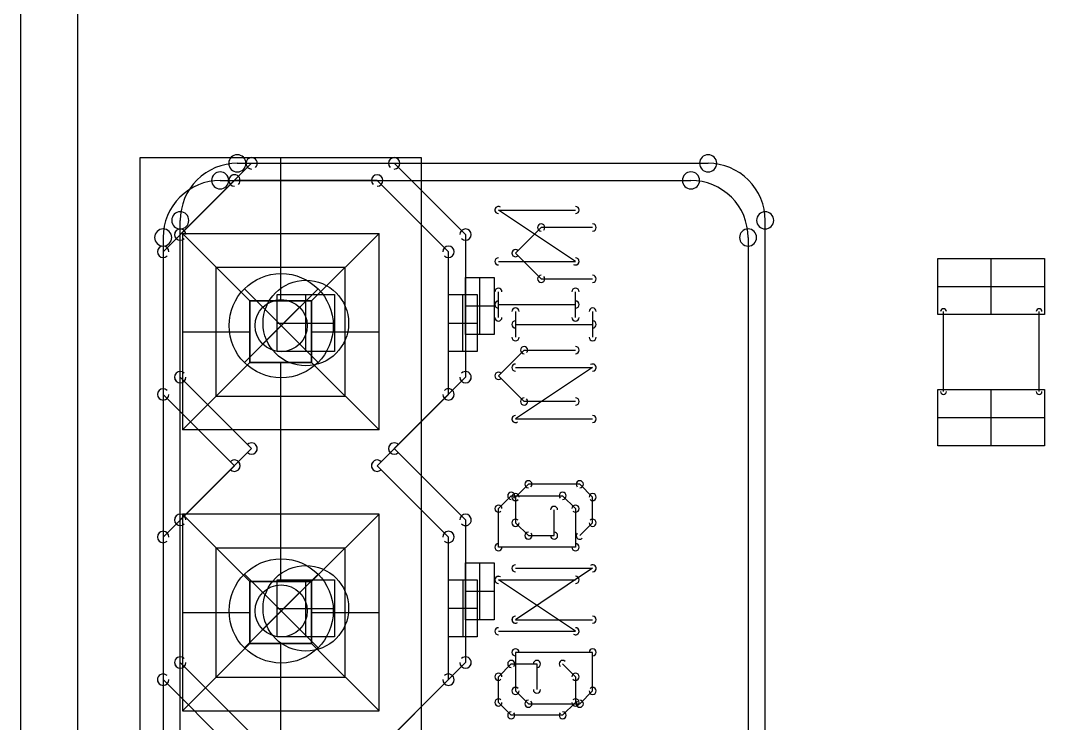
# Model space of a CAD drawing. Header units: inches. Extents: x 0 to 2.1, y -0.07 to 2.7.
# Drawn here: x 0 to 0.3589, y 1.6596 to 1.9061 of the extents above; entities that cross this region are included whole.
import ezdxf

# ---------------------------------------------------------------- set-up
doc = ezdxf.new("R2010")
doc.units = ezdxf.units.IN
doc.header["$LTSCALE"] = 0.0393700787401575
doc.header["$MEASUREMENT"] = 0
for name, color, linetype, true_color in [('freetronics11$components', 254, 'Continuous', 0xe6e6e6), ('freetronics11$components$ghosts', 9, 'Continuous', 0xbebebe), ('freetronics11$dxf$0', 18, 'Continuous', 0x000000), ('freetronics11$old_freetronics11$pcb', 96, 'Continuous', 0x007f00), ('freetronics11$pads$bottom', 30, 'Continuous', 0xff7f00), ('freetronics11$pcb', 96, 'Continuous', 0x007f00), ('freetronics11$screen', 52, 'Continuous', 0xd7d71f)]:
    doc.layers.add(name, color=color, linetype=linetype, true_color=true_color)

# ---------------------------------------------------------------- blocks, each defined once
blk = doc.blocks.new('RECT')
at = {"layer": 'freetronics11$dxf$0', "color": 0, "linetype": 'ByBlock', "lineweight": -2}
for p, q in [((0.5, 0.5), (-0.5, 0.5)), ((-0.5, 0.5), (-0.5, -0.5)), ((0, -0.5), (0, 0.5)), ((0.5, -0.5), (0.5, 0.5)), ((-0.5, 0), (0.5, 0)), ((-0.5, -0.5), (0.5, -0.5))]:
    blk.add_line(p, q, dxfattribs=at)
blk = doc.blocks.new('ROUNDP')
at = {"layer": 'freetronics11$dxf$0', "color": 0, "linetype": 'ByBlock', "lineweight": -2}
for start, end in [(90, 270), (270, 90)]:
    blk.add_arc((0, 0), 0.25, start, end, dxfattribs=at)
blk = doc.blocks.new('2.5mm Pitch Miniature Socket - Digital')
at = {"layer": 'freetronics11$old_freetronics11$pcb', "color": 18, "true_color": 0x050505}
for p, q in [((10.3, 1.25, 8.55), (-10.29999999999999, 1.249999999999998, 8.55)), ((10.3, 1.25), (-10.29999999999999, 1.249999999999998)), ((10.3, 1.25, 4.275), (-10.3, 1.25, 4.275)), ((10.3, -1.25, 8.55), (10.3, 1.25, 8.55)), ((10.3, 1.25, 8.55), (10.3, 1.25)), ((10.3, -1.25), (10.3, 1.25)), ((10.3, -1.25, 4.275), (10.3, 1.25, 4.275)), ((5.374999999999998, -0.8750000000000018, 8.549999999999999), (5.374999999999998, 0.8750000000000041, 8.549999999999999)), ((5.374999999999998, 0.8750000000000041, 8.549999999999999), (7.124999999999995, 0.8750000000000009, 8.549999999999999)), ((5.974999999999999, 0.275000000000002, 7.95), (5.374999999999998, 0.8750000000000041, 8.549999999999999)), ((6.249999999999996, 0.275000000000004, 7.949999999999998), (6.249999999999996, 0.8750000000000044, 8.549999999999999)), ((7.124999999999995, 0.8750000000000009, 8.549999999999999), (6.524999999999998, 0.2750000000000012, 7.95)), ((7.124999999999995, 0.8750000000000009, 8.549999999999999), (7.124999999999995, -0.8749999999999984, 8.549999999999999)), ((7.874999999999996, 0.8750000000000041, 8.549999999999999), (7.874999999999996, -0.8750000000000027, 8.549999999999999)), ((8.474999999999998, 0.2750000000000029, 7.949999999999999), (7.874999999999996, 0.8750000000000041, 8.549999999999999)), ((7.874999999999996, 0.8750000000000041, 8.549999999999999), (9.624999999999996, 0.8750000000000006, 8.549999999999997)), ((8.749999999999996, 0.275000000000006, 7.949999999999996), (8.749999999999996, 0.8750000000000056, 8.549999999999995)), ((9.624999999999996, 0.8750000000000006, 8.549999999999997), (9.024999999999997, 0.2750000000000025, 7.95)), ((9.624999999999996, -0.8749999999999991, 8.549999999999997), (9.624999999999996, 0.8750000000000006, 8.549999999999997)), ((5.674999999999999, -0.5750000000000013, 8.250000000000002), (5.674999999999999, 0.5750000000000031, 8.250000000000002)), ((5.674999999999999, 0.5750000000000043, 8.249999999999998), (6.824999999999998, 0.5750000000000043, 8.249999999999998)), ((6.824999999999997, -0.5749999999999982, 8.250000000000002), (6.824999999999997, 0.5749999999999998, 8.250000000000002)), ((8.174999999999997, -0.5750000000000003, 8.250000000000002), (8.174999999999997, 0.5750000000000028, 8.250000000000002)), ((8.174999999999997, 0.5750000000000065, 8.249999999999996), (9.324999999999998, 0.5750000000000065, 8.249999999999996)), ((9.324999999999996, -0.5749999999999977, 8.250000000000002), (9.324999999999996, 0.5749999999999998, 8.250000000000002)), ((5.974999999999999, -0.2750000000000001, 7.95), (5.974999999999999, 0.275000000000002, 7.95)), ((5.974999999999999, 0.275000000000002, 7.95), (6.524999999999998, 0.2750000000000012, 7.95)), ((5.974999999999998, 0.275000000000001), (5.974999999999999, 0.275000000000002, 7.95)), ((6.524999999999997, 0.2750000000000004), (5.974999999999998, 0.275000000000001)), ((5.974999999999998, 0.275000000000001), (5.974999999999998, -0.2749999999999994)), ((5.974999999999998, 0.275000000000001, 3.975000000000001), (6.524999999999999, 0.275000000000001, 3.975000000000001)), ((5.974999999999998, -0.2750000000000002, 3.975000000000001), (5.974999999999998, 0.2750000000000009, 3.975000000000001)), ((6.249999999999997, 0.275000000000001, 7.95), (6.249999999999997, 0.275000000000001)), ((6.524999999999998, 0.2750000000000012, 7.95), (6.524999999999997, -0.2749999999999989, 7.950000000000001)), ((6.524999999999998, 0.2750000000000012, 7.95), (6.524999999999997, 0.2750000000000004)), ((6.524999999999997, -0.274999999999998), (6.524999999999997, 0.2750000000000004)), ((6.524999999999998, 0.2750000000000001, 3.975000000000001), (6.524999999999998, -0.2749999999999981, 3.975000000000001)), ((8.474999999999998, -0.2750000000000002, 7.949999999999999), (8.474999999999998, 0.2750000000000029, 7.949999999999999)), ((8.474999999999998, 0.2750000000000029, 7.949999999999999), (9.024999999999997, 0.2750000000000025, 7.95)), ((8.474999999999998, 0.275000000000002), (8.474999999999998, 0.2750000000000029, 7.949999999999999)), ((9.024999999999995, 0.2750000000000014), (8.474999999999998, 0.275000000000002)), ((8.474999999999998, 0.275000000000002), (8.474999999999998, -0.2749999999999987)), ((8.474999999999998, 0.275000000000002, 3.975000000000001), (9.024999999999997, 0.275000000000002, 3.975000000000001)), ((8.474999999999998, -0.2749999999999991, 3.975000000000001), (8.474999999999998, 0.2750000000000019, 3.975000000000001)), ((8.749999999999996, 0.275000000000002, 7.95), (8.749999999999996, 0.275000000000002)), ((9.024999999999997, 0.2750000000000025, 7.95), (9.024999999999997, -0.2749999999999995, 7.95)), ((9.024999999999997, 0.2750000000000025, 7.95), (9.024999999999995, 0.2750000000000014)), ((9.024999999999995, -0.274999999999998), (9.024999999999995, 0.2750000000000014)), ((9.024999999999997, 0.2750000000000009, 3.975000000000001), (9.024999999999997, -0.274999999999998, 3.975000000000001)), ((4.024999999999997, 1e-16), (5.974999999999996, 1e-16)), ((4.624999999999999, 1e-16, 8.55), (5.374999999999998, 1e-16, 8.55)), ((5.375, 8e-16, 8.55), (5.975, 8e-16, 7.95)), ((5.974999999999998, 4e-16, 7.95), (5.974999999999998, 4e-16)), ((6.524999999999995, 1.1e-15, 7.950000000000001), (7.124999999999995, 1.1e-15, 8.55)), ((6.524999999999998, 9e-16, 7.95), (6.524999999999998, 9e-16)), ((6.524999999999996, 1e-16), (8.474999999999998, 1e-16)), ((7.124999999999995, 1e-16, 8.55), (7.874999999999995, 1e-16, 8.55)), ((7.874999999999996, 8e-16, 8.55), (8.474999999999998, 8e-16, 7.950000000000001)), ((8.474999999999998, 1.4e-15, 7.95), (8.474999999999998, 1.4e-15)), ((9.024999999999995, 1.1e-15, 7.950000000000002), (9.624999999999996, 1.1e-15, 8.55)), ((9.024999999999997, 1.6e-15, 7.95), (9.024999999999997, 1.6e-15)), ((9.024999999999997, 1e-16), (10.3, 1e-16)), ((9.624999999999996, 1e-16, 8.55), (10.3, 1e-16, 8.55)), ((10.3, 0), (10.3, 0, 8.55)), ((5.374999999999998, -0.8750000000000018, 8.549999999999999), (5.974999999999999, -0.2750000000000001, 7.95)), ((6.524999999999997, -0.2749999999999989, 7.950000000000001), (5.974999999999999, -0.2750000000000001, 7.95)), ((5.974999999999998, -0.2749999999999994), (5.974999999999999, -0.2750000000000001, 7.95)), ((5.974999999999998, -0.2749999999999994), (6.524999999999997, -0.274999999999998)), ((6.524999999999998, -0.274999999999998, 3.975000000000001), (5.974999999999998, -0.274999999999998, 3.975000000000001)), ((6.249999999999996, -0.8750000000000029, 8.549999999999999), (6.249999999999996, -0.2750000000000024, 7.949999999999998)), ((6.249999999999998, -0.274999999999998, 7.95), (6.249999999999998, -0.274999999999998)), ((7.124999999999995, -0.8749999999999984, 8.549999999999999), (6.524999999999997, -0.2749999999999989, 7.950000000000001)), ((6.524999999999997, -0.2749999999999989, 7.950000000000001), (6.524999999999997, -0.274999999999998)), ((7.874999999999996, -0.8750000000000027, 8.549999999999999), (8.474999999999998, -0.2750000000000002, 7.949999999999999)), ((8.474999999999998, -0.2749999999999987), (8.474999999999998, -0.2750000000000002, 7.949999999999999)), ((9.024999999999997, -0.2749999999999995, 7.95), (8.474999999999998, -0.2750000000000002, 7.949999999999999)), ((8.474999999999998, -0.2749999999999987), (9.024999999999995, -0.274999999999998)), ((9.024999999999997, -0.274999999999998, 3.975000000000001), (8.474999999999998, -0.274999999999998, 3.975000000000001)), ((8.749999999999996, -0.8750000000000042, 8.549999999999995), (8.749999999999996, -0.2750000000000039, 7.949999999999997)), ((8.749999999999996, -0.274999999999998, 7.95), (8.749999999999996, -0.274999999999998)), ((9.024999999999997, -0.2749999999999995, 7.95), (9.624999999999996, -0.8749999999999991, 8.549999999999997)), ((9.024999999999997, -0.2749999999999995, 7.95), (9.024999999999995, -0.274999999999998)), ((5.674999999999999, -0.5750000000000028, 8.249999999999998), (6.824999999999998, -0.5750000000000028, 8.249999999999998)), ((8.174999999999997, -0.5750000000000043, 8.249999999999996), (9.324999999999998, -0.5750000000000043, 8.249999999999996)), ((7.124999999999995, -0.8749999999999984, 8.549999999999999), (5.374999999999998, -0.8750000000000018, 8.549999999999999)), ((9.624999999999996, -0.8749999999999991, 8.549999999999997), (7.874999999999996, -0.8750000000000027, 8.549999999999999)), ((-10.29999999999999, -1.25, 8.55), (10.3, -1.25, 8.55)), ((-10.29999999999999, -1.25), (10.3, -1.25)), ((-10.3, -1.25, 4.275), (10.30000000000001, -1.25, 4.275)), ((10.3, -1.25, 8.55), (10.3, -1.25))]:
    blk.add_line(p, q, dxfattribs=at)

msp = doc.modelspace()

# ---------------------------------------------------------------- linework, layer by layer
at = {"layer": 'freetronics11$components'}
for p, q in [((0.0913684370246988, 1.799087752525349, 0.0459472345402842), (0.0784581743807742, 1.811998015169274, 0.0016452399813684)), ((0.1042786996686234, 1.811998015169274, 0.0016452399813684), (0.0784581743807737, 1.786177489881425, 0.0016452399813684)), ((0.1042786996686231, 1.786177489881424, 0.0016452399813684), (0.078458174380774, 1.811998015169274, 0.0016452399813684)), ((0.0913684370246988, 1.799087752525349, 0.0459472345402842), (0.1042786996686238, 1.811998015169274, 0.0016452399813684)), ((0.0913684370246988, 1.799087752525349, 0.0459472345402842), (0.0784581743807737, 1.786177489881425, 0.0016452399813684)), ((0.0913684370246988, 1.799087752525349, 0.0459472345402842), (0.1042786996686234, 1.786177489881424, 0.0016452399813684)), ((0.0913684370246988, 1.699087752525349, 0.0459472345402842), (0.0784581743807742, 1.711998015169274, 0.0016452399813684)), ((0.1042786996686234, 1.711998015169274, 0.0016452399813684), (0.0784581743807737, 1.686177489881425, 0.0016452399813684)), ((0.1042786996686231, 1.686177489881424, 0.0016452399813684), (0.078458174380774, 1.711998015169274, 0.0016452399813684)), ((0.0913684370246988, 1.699087752525349, 0.0459472345402842), (0.1042786996686238, 1.711998015169274, 0.0016452399813684)), ((0.0913684370246988, 1.699087752525349, 0.0459472345402842), (0.0784581743807737, 1.686177489881425, 0.0016452399813684)), ((0.0913684370246988, 1.699087752525349, 0.0459472345402842), (0.1042786996686234, 1.686177489881424, 0.0016452399813684))]:
    msp.add_line(p, q, dxfattribs=at)
for centre, radius in [((0.0913684370246988, 1.799087752525349, 0.0016452399813684), 0.0182578685248371), ((0.0913684370246988, 1.799087752525349, 0.0237962372608263), 0.0091289342624186), ((0.0913684370246988, 1.699087752525349, 0.0016452399813684), 0.0182578685248371), ((0.0913684370246988, 1.699087752525349, 0.0237962372608263), 0.0091289342624186)]:
    msp.add_circle(centre, radius, dxfattribs=at)
at = {"layer": 'freetronics11$components$ghosts'}
for p, q in [((0.3235039999999998, 1.775984, -0.0645677542339978), (0.3235039999999998, 1.804016, -0.0645677542339978)), ((0.357008, 1.775984, -0.0645677542339978), (0.357008, 1.804016, -0.0645677542339978))]:
    msp.add_line(p, q, dxfattribs=at)
for centre, start, end in [((0.3235039999999998, 1.804016, -0.0645677542339978), 0, 180), ((0.357008, 1.804016, -0.0645677542339978), 0, 180), ((0.3235039999999998, 1.775984, -0.0645677542339978), 180, 0), ((0.357008, 1.775984, -0.0645677542339978), 180, 0)]:
    msp.add_arc(centre, 0.001, start, end, dxfattribs=at)
at = {"layer": 'freetronics11$pcb'}
for p, q in [((0, 2.5, -0.063), (0, 0.1000000000000009, -0.063)), ((0, 2.5), (0, 0.1000000000000009))]:
    msp.add_line(p, q, dxfattribs=at)
at = {"layer": 'freetronics11$screen'}
for p, q in [((0.02, 2.51, -0.0642037024644965), (0.02, 0.1000000000000002, -0.0642037024644965)), ((0.056, 1.831), (0.0810000000000004, 1.856)), ((0.0760000000000001, 1.856), (0.2410000000000001, 1.856)), ((0.0810000000000004, 1.856), (0.1310000000000002, 1.856)), ((0.1310000000000002, 1.856), (0.1560000000000001, 1.831)), ((0.0750000000000002, 1.85, -0.0642037024644965), (0.0499999999999998, 1.825, -0.0642037024644965)), ((0.0699999999999998, 1.85, -0.0642037024644965), (0.2349999999999999, 1.85, -0.0642037024644965)), ((0.125, 1.85, -0.0642037024644965), (0.0750000000000002, 1.85, -0.0642037024644965)), ((0.1499999999999999, 1.825, -0.0642037024644965), (0.125, 1.85, -0.0642037024644965)), ((0.1675, 1.839624, -0.0642037024644965), (0.1945230000000002, 1.839624, -0.0642037024644965)), ((0.1945230000000002, 1.821609, -0.0642037024644965), (0.1675, 1.839624, -0.0642037024644965)), ((0.056, 1.276), (0.056, 1.836)), ((0.2610000000000001, 1.276), (0.2610000000000001, 1.836)), ((0.056, 1.780999999999999), (0.056, 1.831)), ((0.1560000000000001, 1.831), (0.1560000000000001, 1.780999999999999)), ((0.1825080000000003, 1.833499999999999), (0.1735000000000002, 1.824492)), ((0.2005230000000005, 1.833499999999999), (0.1825080000000003, 1.833499999999999)), ((0.0499999999999998, 1.83, -0.0642037024644965), (0.0499999999999998, 1.27, -0.0642037024644965)), ((0.2549999999999999, 1.83, -0.0642037024644965), (0.2549999999999999, 1.27, -0.0642037024644965)), ((0.0499999999999998, 1.825, -0.0642037024644965), (0.0499999999999998, 1.775, -0.0642037024644965)), ((0.1499999999999999, 1.775, -0.0642037024644965), (0.1499999999999999, 1.825, -0.0642037024644965)), ((0.1735000000000002, 1.824492), (0.1825080000000003, 1.815485)), ((0.1675, 1.821609, -0.0642037024644965), (0.1945230000000002, 1.821609, -0.0642037024644965)), ((0.1825080000000003, 1.815485), (0.2005230000000005, 1.815485)), ((0.1675, 1.801965, -0.0642037024644965), (0.1675, 1.810973, -0.0642037024644965)), ((0.1945230000000002, 1.801965, -0.0642037024644965), (0.1945230000000002, 1.810973, -0.0642037024644965)), ((0.1675, 1.806469, -0.0642037024644965), (0.1945230000000002, 1.806469, -0.0642037024644965)), ((0.1735000000000002, 1.804035), (0.1735000000000002, 1.795026999999999)), ((0.2005230000000005, 1.804035), (0.2005230000000005, 1.795026999999999)), ((0.1735000000000002, 1.799531), (0.2005230000000005, 1.799531)), ((0.1675, 1.781508, -0.0642037024644965), (0.1765080000000001, 1.790515, -0.0642037024644965)), ((0.1765080000000001, 1.790515, -0.0642037024644965), (0.1945230000000002, 1.790515, -0.0642037024644965)), ((0.1735000000000002, 1.784391), (0.2005230000000005, 1.784391)), ((0.2005230000000005, 1.784391), (0.1735000000000002, 1.766376)), ((0.0810000000000004, 1.756), (0.056, 1.780999999999999)), ((0.1560000000000001, 1.780999999999999), (0.1310000000000002, 1.756)), ((0.1765080000000001, 1.7725, -0.0642037024644965), (0.1675, 1.781508, -0.0642037024644965)), ((0.0499999999999998, 1.775, -0.0642037024644965), (0.0750000000000002, 1.75, -0.0642037024644965)), ((0.125, 1.75, -0.0642037024644965), (0.1499999999999999, 1.775, -0.0642037024644965)), ((0.1945230000000002, 1.7725, -0.0642037024644965), (0.1765080000000001, 1.7725, -0.0642037024644965)), ((0.1735000000000002, 1.766376), (0.2005230000000005, 1.766376)), ((0.056, 1.731), (0.0810000000000004, 1.756)), ((0.1310000000000002, 1.756), (0.1560000000000001, 1.731)), ((0.0750000000000002, 1.75, -0.0642037024644965), (0.0499999999999998, 1.725, -0.0642037024644965)), ((0.1499999999999999, 1.725, -0.0642037024644965), (0.125, 1.75, -0.0642037024644965)), ((0.1780040000000001, 1.7435), (0.1735000000000002, 1.738996)), ((0.1960190000000002, 1.7435), (0.1780040000000001, 1.7435)), ((0.2005230000000005, 1.738996), (0.1960190000000002, 1.7435)), ((0.1675, 1.734942, -0.0642037024644965), (0.1720039999999998, 1.739446, -0.0642037024644965)), ((0.1720039999999998, 1.739446, -0.0642037024644965), (0.1900189999999999, 1.739446, -0.0642037024644965)), ((0.1735000000000002, 1.738996), (0.1735000000000002, 1.729989)), ((0.1900189999999999, 1.739446, -0.0642037024644965), (0.1945230000000002, 1.734942, -0.0642037024644965)), ((0.2005230000000005, 1.729989), (0.2005230000000005, 1.738996)), ((0.1675, 1.72143, -0.0642037024644965), (0.1675, 1.734942, -0.0642037024644965)), ((0.187011, 1.725484999999999), (0.187011, 1.734491999999999)), ((0.1945230000000002, 1.734942, -0.0642037024644965), (0.1945230000000002, 1.72143, -0.0642037024644965)), ((0.056, 1.681), (0.056, 1.731)), ((0.1560000000000001, 1.731), (0.1560000000000001, 1.681)), ((0.1735000000000002, 1.729989), (0.1780040000000001, 1.725484999999999)), ((0.1960190000000002, 1.725484999999999), (0.2005230000000005, 1.729989)), ((0.0499999999999998, 1.725, -0.0642037024644965), (0.0499999999999998, 1.675, -0.0642037024644965)), ((0.1499999999999999, 1.675, -0.0642037024644965), (0.1499999999999999, 1.725, -0.0642037024644965)), ((0.1780040000000001, 1.725484999999999), (0.187011, 1.725484999999999)), ((0.1945230000000002, 1.72143, -0.0642037024644965), (0.1675, 1.72143, -0.0642037024644965)), ((0.1735000000000002, 1.714035), (0.2005230000000005, 1.714035)), ((0.2005230000000005, 1.714035), (0.1735000000000002, 1.696018999999999)), ((0.1675, 1.709981, -0.0642037024644965), (0.1945230000000002, 1.709981, -0.0642037024644965)), ((0.1945230000000002, 1.691965, -0.0642037024644965), (0.1675, 1.709981, -0.0642037024644965)), ((0.1735000000000002, 1.696018999999999), (0.2005230000000005, 1.696018999999999)), ((0.1675, 1.691965, -0.0642037024644965), (0.1945230000000002, 1.691965, -0.0642037024644965)), ((0.2005230000000005, 1.684569999999999), (0.1735000000000002, 1.684569999999999)), ((0.1735000000000002, 1.684569999999999), (0.1735000000000002, 1.671057999999999)), ((0.2005230000000005, 1.671057999999999), (0.2005230000000005, 1.684569999999999)), ((0.0810000000000004, 1.655999999999999), (0.056, 1.681)), ((0.1560000000000001, 1.681), (0.1310000000000002, 1.655999999999999)), ((0.1675, 1.676011, -0.0642037024644965), (0.1720039999999998, 1.680515, -0.0642037024644965)), ((0.1720039999999998, 1.680515, -0.0642037024644965), (0.1810109999999998, 1.680515, -0.0642037024644965)), ((0.1810109999999998, 1.680515, -0.0642037024644965), (0.1810109999999998, 1.671508, -0.0642037024644965)), ((0.1900189999999999, 1.680515, -0.0642037024644965), (0.1945230000000002, 1.676011, -0.0642037024644965)), ((0.0499999999999998, 1.675, -0.0642037024644965), (0.0750000000000002, 1.65, -0.0642037024644965)), ((0.125, 1.65, -0.0642037024644965), (0.1499999999999999, 1.675, -0.0642037024644965)), ((0.1675, 1.667004, -0.0642037024644965), (0.1675, 1.676011, -0.0642037024644965)), ((0.1945230000000002, 1.676011, -0.0642037024644965), (0.1945230000000002, 1.667004, -0.0642037024644965)), ((0.1735000000000002, 1.671057999999999), (0.1780040000000001, 1.666554)), ((0.1960190000000002, 1.666554), (0.2005230000000005, 1.671057999999999)), ((0.1720039999999998, 1.6625, -0.0642037024644965), (0.1675, 1.667004, -0.0642037024644965)), ((0.1780040000000001, 1.666554), (0.1960190000000002, 1.666554)), ((0.1945230000000002, 1.667004, -0.0642037024644965), (0.1900189999999999, 1.6625, -0.0642037024644965)), ((0.1900189999999999, 1.6625, -0.0642037024644965), (0.1720039999999998, 1.6625, -0.0642037024644965))]:
    msp.add_line(p, q, dxfattribs=at)
for centre, radius, start, end in [((0.0759999850584965, 1.836000014941503), 0.0199999850585019, 89.99995719571307, 180.0000428042867), ((0.0760000000000001, 1.856), 0.003, 90, 270), ((0.0760000000000001, 1.856), 0.003, 270, 90), ((0.0810000000000004, 1.856), 0.002, 90, 270), ((0.0810000000000004, 1.856), 0.0019996979771955, 315.0000000000039, 135.000000000004), ((0.1310000000000002, 1.856), 0.0019996979771955, 44.99999999999607, 224.999999999996), ((0.1310000000000002, 1.856), 0.002, 270, 90), ((0.2410000000000001, 1.856), 0.003, 90, 270), ((0.2410000000000001, 1.856), 0.003, 270, 90), ((0.2410000149415037, 1.836000014941503), 0.0199999850585019, 359.9999571957126, 90.00004280428699), ((0.0699999999999998, 1.85, -0.0642037024644965), 0.003, 90, 270), ((0.0699999999999998, 1.85, -0.0642037024644965), 0.003, 270, 90), ((0.0750000000000002, 1.85, -0.0642037024644965), 0.002, 90, 270), ((0.0750000000000002, 1.85, -0.0642037024644965), 0.0019996979771955, 315.0000000000039, 135.000000000004), ((0.125, 1.85, -0.0642037024644965), 0.0019996979771955, 44.99999999999607, 224.999999999996), ((0.125, 1.85, -0.0642037024644965), 0.002, 270, 90), ((0.2349999999999999, 1.85, -0.0642037024644965), 0.003, 90, 270), ((0.2349999999999999, 1.85, -0.0642037024644965), 0.003, 270, 90), ((0.0699999850584963, 1.830000014941504, -0.0642037024644965), 0.0199999850585019, 89.99995719571307, 180.0000428042867), ((0.2350000149415035, 1.830000014941504, -0.0642037024644965), 0.0199999850585019, 359.9999571957126, 90.00004280428699), ((0.056, 1.836), 0.003, 0, 180), ((0.1675, 1.839624, -0.0642037024644965), 0.00125, 90, 270), ((0.1675, 1.839624, -0.0642037024644965), 0.0012497395728711, 56.32264791533503, 236.322647915335), ((0.1945230000000002, 1.839624, -0.0642037024644965), 0.00125, 270, 90), ((0.2610000000000001, 1.836), 0.003, 0, 180), ((0.056, 1.836), 0.003, 180, 0), ((0.1825080000000003, 1.8335), 0.0012500000000001, 90, 270), ((0.1825080000000003, 1.8335), 0.0012501647891378, 315.0000000000036, 135.0000000000036), ((0.2005230000000005, 1.8335), 0.0012500000000001, 270, 90), ((0.2610000000000001, 1.836), 0.003, 180, 0), ((0.0499999999999998, 1.83, -0.0642037024644965), 0.003, 0, 180), ((0.056, 1.831), 0.002, 0, 180), ((0.056, 1.831), 0.0019996979771956, 134.9999999999994, 314.9999999999994), ((0.1560000000000001, 1.831), 0.002, 0, 180), ((0.1560000000000001, 1.831), 0.0019996979771956, 225.0000000000006, 45.00000000000057), ((0.2549999999999999, 1.83, -0.0642037024644965), 0.003, 0, 180), ((0.0499999999999998, 1.83, -0.0642037024644965), 0.003, 180, 0), ((0.0499999999999998, 1.825, -0.0642037024644965), 0.002, 0, 180), ((0.1499999999999999, 1.825, -0.0642037024644965), 0.002, 0, 180), ((0.2549999999999999, 1.83, -0.0642037024644965), 0.003, 180, 0), ((0.0499999999999998, 1.825, -0.0642037024644965), 0.0019996979771956, 134.9999999999994, 314.9999999999994), ((0.1499999999999999, 1.825, -0.0642037024644965), 0.0019996979771956, 225.0000000000006, 45.00000000000057), ((0.1735000000000002, 1.824492), 0.0012501647891379, 45.0000000000036, 225.0000000000036), ((0.1735000000000002, 1.824492), 0.0012501647891379, 134.9999999999964, 314.9999999999964), ((0.1675, 1.821609, -0.0642037024644965), 0.00125, 90, 270), ((0.1945230000000002, 1.821609, -0.0642037024644965), 0.001249739572871, 236.322647915335, 56.32264791533503), ((0.1945230000000002, 1.821609, -0.0642037024644965), 0.00125, 270, 90), ((0.1825080000000003, 1.815485), 0.00125, 90, 270), ((0.1825080000000003, 1.8154845), 0.0012498112857548, 224.9837918591287, 44.98379185912871), ((0.2005230000000005, 1.815485), 0.00125, 270, 90), ((0.1675, 1.810973, -0.0642037024644965), 0.00125, 0, 180), ((0.1945230000000002, 1.810973, -0.0642037024644965), 0.00125, 0, 180), ((0.1675, 1.806469, -0.0642037024644965), 0.0012500000000001, 90, 270), ((0.1735000000000002, 1.804035), 0.00125, 0, 180), ((0.1945230000000002, 1.806469, -0.0642037024644965), 0.0012500000000001, 270, 90), ((0.2005230000000005, 1.804035), 0.00125, 0, 180), ((0.1675, 1.801965, -0.0642037024644965), 0.00125, 180, 0), ((0.1945230000000002, 1.801965, -0.0642037024644965), 0.00125, 180, 0), ((0.1735000000000002, 1.799531), 0.00125, 90, 270), ((0.2005230000000005, 1.799531), 0.00125, 270, 90), ((0.1735000000000002, 1.795026999999999), 0.00125, 180, 0), ((0.2005230000000005, 1.795026999999999), 0.00125, 180, 0), ((0.1765080000000001, 1.790515, -0.0642037024644965), 0.00125, 90, 270), ((0.1765080000000001, 1.7905155, -0.0642037024644965), 0.0012498112857548, 315.0162081408713, 135.0162081408713), ((0.1945230000000002, 1.790515, -0.0642037024644965), 0.00125, 270, 90), ((0.1735000000000002, 1.784391), 0.00125, 90, 270), ((0.2005230000000005, 1.784391), 0.0012497395728711, 303.677352084665, 123.677352084665), ((0.2005230000000005, 1.784391), 0.00125, 270, 90), ((0.056, 1.780999999999999), 0.002, 180, 0), ((0.056, 1.780999999999999), 0.0019996979771955, 44.99999999999607, 224.999999999996), ((0.1560000000000001, 1.780999999999999), 0.002, 180, 0), ((0.1560000000000001, 1.780999999999999), 0.0019996979771955, 315.0000000000039, 135.000000000004), ((0.1675, 1.781508, -0.0642037024644965), 0.0012501647891378, 44.9999999999964, 224.9999999999964), ((0.1675, 1.781508, -0.0642037024644965), 0.0012501647891378, 135.0000000000036, 315.0000000000036), ((0.0499999999999998, 1.775, -0.0642037024644965), 0.0019996979771955, 44.99999999999607, 224.999999999996), ((0.1499999999999999, 1.775, -0.0642037024644965), 0.0019996979771955, 315.0000000000039, 135.000000000004), ((0.0499999999999998, 1.775, -0.0642037024644965), 0.002, 180, 0), ((0.1499999999999999, 1.775, -0.0642037024644965), 0.002, 180, 0), ((0.1765080000000001, 1.7725, -0.0642037024644965), 0.00125, 90, 270), ((0.1765080000000001, 1.7725, -0.0642037024644965), 0.0012501647891378, 224.9999999999964, 44.9999999999964), ((0.1945230000000002, 1.7725, -0.0642037024644965), 0.00125, 270, 90), ((0.1735000000000002, 1.766376), 0.00125, 90, 270), ((0.1735000000000002, 1.766376), 0.0012497395728711, 123.677352084665, 303.677352084665), ((0.2005230000000005, 1.766376), 0.00125, 270, 90), ((0.0810000000000004, 1.756), 0.0019996979771956, 314.9999999999994, 134.9999999999994), ((0.0810000000000004, 1.756), 0.0019996979771956, 225.0000000000006, 45.00000000000057), ((0.1310000000000002, 1.756), 0.0019996979771956, 45.00000000000057, 225.0000000000006), ((0.1310000000000002, 1.756), 0.0019996979771956, 134.9999999999994, 314.9999999999994), ((0.0750000000000002, 1.75, -0.0642037024644965), 0.0019996979771956, 314.9999999999994, 134.9999999999994), ((0.125, 1.75, -0.0642037024644965), 0.0019996979771956, 45.00000000000057, 225.0000000000006), ((0.0750000000000002, 1.75, -0.0642037024644965), 0.0019996979771956, 225.0000000000006, 45.00000000000057), ((0.125, 1.75, -0.0642037024644965), 0.0019996979771956, 134.9999999999994, 314.9999999999994), ((0.1780040000000001, 1.7435), 0.00125, 90, 270), ((0.1780040000000001, 1.743499999999999), 0.0012501647891378, 315.0000000000036, 135.0000000000036), ((0.1960190000000002, 1.743499999999999), 0.0012501647891378, 44.9999999999964, 224.9999999999964), ((0.1960190000000002, 1.7435), 0.00125, 270, 90), ((0.1720039999999998, 1.739446, -0.0642037024644965), 0.00125, 90, 270), ((0.1720039999999998, 1.739446, -0.0642037024644965), 0.0012501647891378, 315.0000000000036, 135.0000000000036), ((0.1900189999999999, 1.739446, -0.0642037024644965), 0.0012501647891378, 44.9999999999964, 224.9999999999964), ((0.1900189999999999, 1.739446, -0.0642037024644965), 0.00125, 270, 90), ((0.1735000000000002, 1.738996), 0.0012501647891378, 135.0000000000036, 315.0000000000036), ((0.1735000000000002, 1.738996), 0.00125, 0, 180), ((0.2005230000000005, 1.738996), 0.00125, 0, 180), ((0.2005230000000005, 1.738996), 0.0012501647891378, 224.9999999999964, 44.9999999999964), ((0.1675, 1.734942, -0.0642037024644965), 0.0012501647891378, 135.0000000000036, 315.0000000000036), ((0.1675, 1.734942, -0.0642037024644965), 0.00125, 0, 180), ((0.187011, 1.734491999999999), 0.00125, 0, 180), ((0.1945230000000002, 1.734942, -0.0642037024644965), 0.00125, 0, 180), ((0.1945230000000002, 1.734942, -0.0642037024644965), 0.0012501647891378, 224.9999999999964, 44.9999999999964), ((0.056, 1.731), 0.002, 0, 180), ((0.056, 1.731), 0.0019996979771955, 135.000000000004, 315.0000000000039), ((0.1560000000000001, 1.731), 0.002, 0, 180), ((0.1560000000000001, 1.731), 0.0019996979771955, 224.999999999996, 44.99999999999607), ((0.1735000000000002, 1.729989), 0.00125, 180, 0), ((0.1735000000000002, 1.729988499999999), 0.0012498112857547, 44.98379185912151, 224.9837918591215), ((0.2005230000000005, 1.729989), 0.00125, 180, 0), ((0.2005230000000005, 1.729988499999999), 0.0012498112857547, 315.0162081408785, 135.0162081408785), ((0.0499999999999998, 1.725, -0.0642037024644965), 0.002, 0, 180), ((0.0499999999999998, 1.725, -0.0642037024644965), 0.0019996979771955, 135.000000000004, 315.0000000000039), ((0.1499999999999999, 1.725, -0.0642037024644965), 0.002, 0, 180), ((0.1499999999999999, 1.725, -0.0642037024644965), 0.0019996979771955, 224.999999999996, 44.99999999999607), ((0.1780040000000001, 1.725484999999999), 0.00125, 90, 270), ((0.1780040000000001, 1.7254845), 0.0012498112857547, 224.9837918591215, 44.98379185912151), ((0.187011, 1.725484999999999), 0.00125, 270, 90), ((0.1960190000000002, 1.7254845), 0.0012498112857547, 135.0162081408785, 315.0162081408785), ((0.187011, 1.725484999999999), 0.00125, 180, 0), ((0.1675, 1.72143, -0.0642037024644965), 0.00125, 90, 270), ((0.1675, 1.72143, -0.0642037024644965), 0.00125, 180, 0), ((0.1945230000000002, 1.72143, -0.0642037024644965), 0.00125, 180, 0), ((0.1945230000000002, 1.72143, -0.0642037024644965), 0.00125, 270, 90), ((0.1735000000000002, 1.714035), 0.00125, 90, 270), ((0.2005230000000005, 1.714035), 0.001249739572871, 303.677352084665, 123.677352084665), ((0.2005230000000005, 1.714035), 0.00125, 270, 90), ((0.1675, 1.7099805, -0.0642037024644965), 0.0012501556903042, 56.33535489254628, 236.3353548925462), ((0.1675, 1.709981, -0.0642037024644965), 0.00125, 90, 270), ((0.1945230000000002, 1.709981, -0.0642037024644965), 0.00125, 270, 90), ((0.1735000000000002, 1.6960195), 0.0012501556903042, 123.6646451074537, 303.6646451074537), ((0.1735000000000002, 1.696018999999999), 0.00125, 90, 270), ((0.2005230000000005, 1.696018999999999), 0.00125, 270, 90), ((0.1675, 1.691965, -0.0642037024644965), 0.00125, 90, 270), ((0.1945230000000002, 1.691965, -0.0642037024644965), 0.0012497395728711, 236.322647915335, 56.32264791533503), ((0.1945230000000002, 1.691965, -0.0642037024644965), 0.00125, 270, 90), ((0.1735000000000002, 1.68457), 0.0012500000000001, 90, 270), ((0.1735000000000002, 1.684569999999999), 0.00125, 0, 180), ((0.2005230000000005, 1.684569999999999), 0.00125, 0, 180), ((0.2005230000000005, 1.68457), 0.0012500000000001, 270, 90), ((0.056, 1.681), 0.002, 180, 0), ((0.056, 1.681), 0.0019996979771956, 45.00000000000057, 225.0000000000006), ((0.1560000000000001, 1.681), 0.002, 180, 0), ((0.1560000000000001, 1.681), 0.0019996979771956, 314.9999999999994, 134.9999999999994), ((0.1720039999999998, 1.680515, -0.0642037024644965), 0.00125, 90, 270), ((0.1720039999999998, 1.6805155, -0.0642037024644965), 0.0012498112857548, 315.0162081408713, 135.0162081408713), ((0.1810109999999998, 1.680515, -0.0642037024644965), 0.00125, 0, 180), ((0.1810109999999998, 1.680515, -0.0642037024644965), 0.00125, 270, 90), ((0.1900189999999999, 1.6805155, -0.0642037024644965), 0.0012498112857548, 44.98379185912871, 224.9837918591287), ((0.0499999999999998, 1.675, -0.0642037024644965), 0.0019996979771956, 45.00000000000057, 225.0000000000006), ((0.1499999999999999, 1.675, -0.0642037024644965), 0.0019996979771956, 314.9999999999994, 134.9999999999994), ((0.1675, 1.676011, -0.0642037024644965), 0.00125, 0, 180), ((0.1675, 1.6760115, -0.0642037024644965), 0.0012498112857548, 135.0162081408713, 315.0162081408713), ((0.1945230000000002, 1.676011, -0.0642037024644965), 0.00125, 0, 180), ((0.1945230000000002, 1.6760115, -0.0642037024644965), 0.0012498112857548, 224.9837918591287, 44.98379185912871), ((0.0499999999999998, 1.675, -0.0642037024644965), 0.002, 180, 0), ((0.1499999999999999, 1.675, -0.0642037024644965), 0.002, 180, 0), ((0.1735000000000002, 1.671058), 0.0012501647891378, 44.9999999999964, 224.9999999999964), ((0.1735000000000002, 1.671057999999999), 0.00125, 180, 0), ((0.1810109999999998, 1.671508, -0.0642037024644965), 0.00125, 180, 0), ((0.2005230000000005, 1.671057999999999), 0.00125, 180, 0), ((0.2005230000000005, 1.671058), 0.0012501647891378, 315.0000000000036, 135.0000000000036), ((0.1675, 1.667004, -0.0642037024644965), 0.0012501647891378, 44.9999999999964, 224.9999999999964), ((0.1675, 1.667004, -0.0642037024644965), 0.00125, 180, 0), ((0.1780040000000001, 1.666553999999999), 0.0012500000000001, 90, 270), ((0.1780040000000001, 1.666553999999999), 0.0012501647891378, 224.9999999999964, 44.9999999999964), ((0.1945230000000002, 1.667004, -0.0642037024644965), 0.00125, 180, 0), ((0.1945230000000002, 1.667004, -0.0642037024644965), 0.0012501647891378, 315.0000000000036, 135.0000000000036), ((0.1960190000000002, 1.666553999999999), 0.0012501647891378, 135.0000000000036, 315.0000000000036), ((0.1960190000000002, 1.666553999999999), 0.0012500000000001, 270, 90), ((0.1720039999999998, 1.6625, -0.0642037024644965), 0.0012500000000001, 90, 270), ((0.1720039999999998, 1.6625, -0.0642037024644965), 0.0012501647891378, 224.9999999999964, 44.9999999999964), ((0.1900189999999999, 1.6625, -0.0642037024644965), 0.0012501647891378, 135.0000000000036, 315.0000000000036), ((0.1900189999999999, 1.6625, -0.0642037024644965), 0.0012500000000001, 270, 90)]:
    msp.add_arc(centre, radius, start, end, dxfattribs=at)

# ---------------------------------------------------------------- block references
at = {"layer": 'freetronics11$components', "extrusion": (0, 0, -1), "xscale": 0.0393700787401575, "yscale": 0.0393700787401575, "zscale": 0.0393700787401575, "rotation": 90}
msp.add_blockref('2.5mm Pitch Miniature Socket - Digital', (-0.091212598425197, 1.452488188976378, 0.063), dxfattribs=at)
at = {"layer": 'freetronics11$components$ghosts', "extrusion": (0, 0, -1), "rotation": 90}
for p, xscale, yscale in [((-0.340201, 1.812844, 0.0645677542339978), 0.019689, 0.037402), ((-0.1000000000000001, 1.8, 0.0645677542339978), 0.02, 0.02), ((-0.340201, 1.766844, 0.0645677542339978), 0.019689, 0.037402), ((-0.1000000000000001, 1.7, 0.0645677542339978), 0.02, 0.02)]:
    msp.add_blockref('RECT', p, dxfattribs=dict(at, xscale=xscale, yscale=yscale))
at = {"layer": 'freetronics11$pads$bottom', "extrusion": (0, 0, -1), "xscale": 0.06, "yscale": 0.06, "rotation": 180}
for p in [(-0.1000000000000001, 1.8), (-0.1000000000000001, 1.8), (-0.1000000000000001, 1.7), (-0.1000000000000001, 1.7)]:
    msp.add_blockref('ROUNDP', p, dxfattribs=at)
at = {"layer": 'freetronics11$screen', "extrusion": (0, 0, -1), "xscale": 0.02, "yscale": 0.01}
for p, rotation in [((-0.161, 1.806), 90), ((-0.1549999999999998, 1.8, 0.0642037024644965), 90), ((-0.161, 1.706), 90), ((-0.1549999999999998, 1.7, 0.0642037024644965), 270)]:
    msp.add_blockref('RECT', p, dxfattribs=dict(at, rotation=rotation))

doc.saveas('drawing.dxf')
